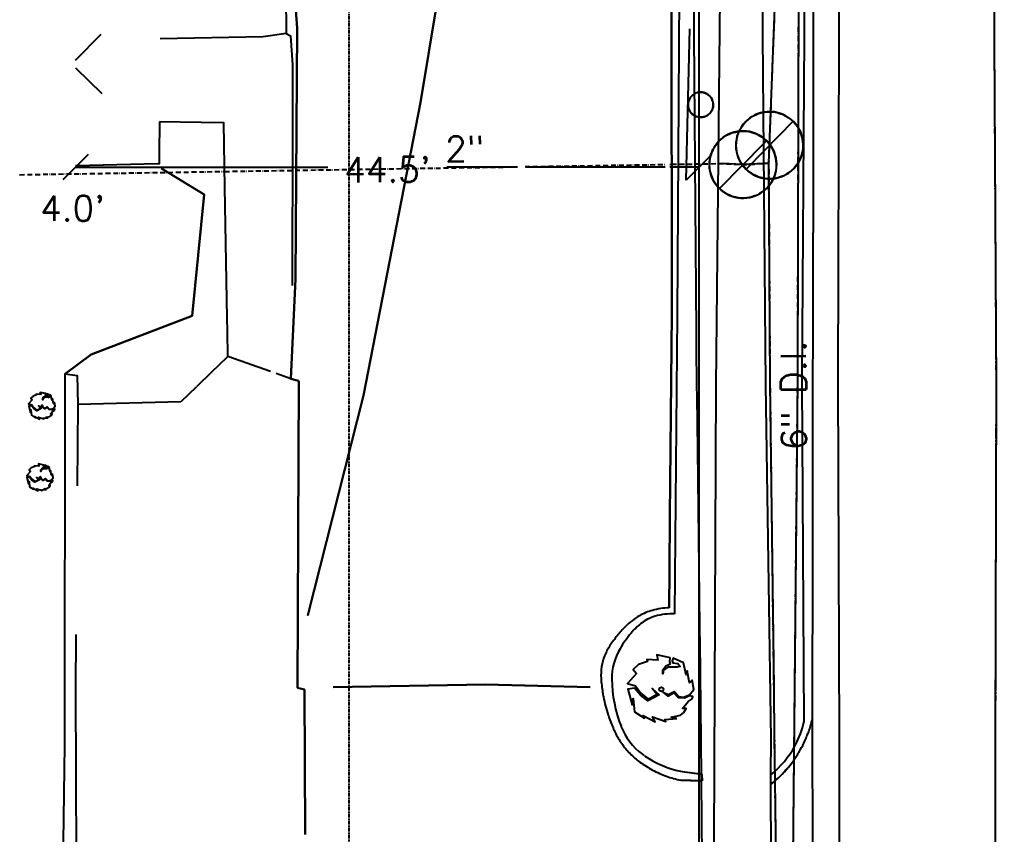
# Model space of a CAD drawing. Header units: inches. Extents: x -5728 to 15181, y 9834 to 15140.
# Drawn here: x 13283 to 14121, y 10636 to 11335 of the extents above; entities that cross this region are included whole.
import ezdxf

# ---------------------------------------------------------------- set-up
doc = ezdxf.new("R2010")
doc.units = ezdxf.units.IN
doc.header["$MEASUREMENT"] = 0
for name, pattern in [('IMPORT-CENTER2 _3_', [13.5, 9, -1.5, 1.5, -1.5]), ('IMPORT-EASEMENT', [6, 3, -0.6, 0.6, -0.6, 0.6, -0.6]), ('IMPORT-ELEC', [7.2, 4.2, -1.8, 0, -1.2]), ('IMPORT-WAM', [6.6, 4.2, -1.2, 0, -1.2])]:
    doc.linetypes.add(name, pattern=pattern)
for name, color, linetype, lineweight in [('1810 S Park Street_dwg', 147, 'Continuous', 9), ('G-ANNO-MASK', 147, 'Continuous', 9), ('V-ANNO-DIMS-TEXT0', 147, 'Continuous', 9), ('V-ESMT-SLOPING-E DOC 762236', 147, 'IMPORT-EASEMENT', 9), ('V-NODE-BLDG-E', 147, 'Continuous', 9), ('V-NODE-PLNT-BUSH-E', 147, 'Continuous', 9), ('V-NODE-SITE-SIGN-E', 147, 'Continuous', 9), ('V-NODE-WATR-WAV-E', 147, 'Continuous', 9), ('V-POWR-UNDR-E', 147, 'IMPORT-ELEC', 9), ('V-PROP-PRCL', 147, 'Continuous', 9), ('V-ROAD-ASPH-E', 147, 'Continuous', 9), ('V-ROAD-CONC-E', 147, 'Continuous', 9), ('V-ROAD-CURB-BACK-E', 147, 'Continuous', 9), ('V-ROAD-CURB-FLAG-E', 147, 'Continuous', 9), ('V-ROAD-CURB-FLOW-E', 147, 'Continuous', 9), ('V-SURV-FIGR-E', 147, 'Continuous', 9), ('V-SWLK-E', 147, 'Continuous', 9), ('V-TOPO-CNTR-E', 147, 'IMPORT-CENTER2 _3_', 9), ('V-TOPO-FALT-E', 147, 'Continuous', 9), ('V-WALL-RTWL-E', 147, 'Continuous', 9), ('V-WATR-MAIN-E', 147, 'IMPORT-WAM', 9)]:
    doc.layers.add(name, color=color, linetype=linetype, lineweight=lineweight)
doc.styles.add('Simplex', font='simplex_.ttf', dxfattribs={"height": 21.6})
doc.styles.add('Simplex_3', font='simplex_.ttf', dxfattribs={"height": 21.6})

# ---------------------------------------------------------------- blocks, each defined once
blk = doc.blocks.new('1810 S Park Street_dwg_VAI-TOPO-BUSH-V18-SITE PLAN')
at = {"layer": 'V-NODE-PLNT-BUSH-E', "color": 143, "lineweight": 25, "flags": 128}
for points in [[(1.62, 4.37), (1.52, 4.72), (1.56, 5.41), (-0.73, 5.92), (-0.56, 5.02), (-2.47, 5.15), (-2.33, 4.81), (-3.88, 4.3), (-4.8, 3.41), (-4.23, 2.77), (-5.79, 1.04), (-4.45, 0.61), (-3.52, -0.62), (-2.29, -1.64), (-0.77, -0.84), (-1.58, 0.14), (-0.38, -0.96), (-2.33, -1.94), (-3.59, -0.96), (-4.59, 0.23), (-5.76, 0.1), (-5.05, -2.61), (-4.84, -1.56), (-4.62, -3.8), (-2.93, -4.91), (-3.15, -4.44), (-1.12, -5.55), (-1.55, -4.69), (0.72, -5.5), (0.58, -5.16), (2.59, -5.03)], [(2.59, -5.03), (1.63, -4.78), (3.26, -4.48), (3.83, -4.01), (4.25, -3.33), (3.62, -3.33), (4.57, -2.11), (5.27, -1.69), (5.41, -1.26), (4.81, -1.18), (3.97, -1.56), (2.94, -1.47), (2.13, -0.62), (1.17, -1.18), (0.33, -0.5), (1.17, -0.88), (2.2, -0.37), (3.01, -1.26), (3.79, -1.35), (4.79, -1.01), (5.55, -0.07), (5.31, 1.5), (4.85, 1.08), (4.47, 3.11), (4.29, 2.47), (3.83, 4.51), (2.06, 5.32), (1.91, 4.85), (1.98, 4.51), (2.84, 4.38), (3.23, 3.87), (2.76, 3.75), (2.09, 3.79), (1.17, 3.79), (0.4, 3.28), (0.29, 2.68), (0.29, 3.32), (0.81, 4), (1.63, 4.34)]]:
    blk.add_lwpolyline(points, dxfattribs=at)
at = {"layer": 'V-NODE-PLNT-BUSH-E', "color": 143, "lineweight": 25}
blk.add_circle((0, 0), 0.36, dxfattribs=at)
blk = doc.blocks.new('1810 S Park Street_dwg__ArchTick-V24-SITE PLAN')
at = {"layer": 'V-ANNO-DIMS-TEXT0', "color": 143, "lineweight": 25}
blk.add_line((-0.64, -0.64), (6, 6), dxfattribs=at)
at = {"layer": 'V-ANNO-DIMS-TEXT0', "color": 153, "lineweight": 25}
blk.add_line((-6, -6), (-0.64, -0.64), dxfattribs=at)
blk = doc.blocks.new('1810 S Park Street_dwg__ArchTick-V25-SITE PLAN')
at = {"layer": 'V-ANNO-DIMS-TEXT0', "color": 153, "lineweight": 25}
blk.add_line((-1.88, -1.88), (6, 6), dxfattribs=at)
at = {"layer": 'V-ANNO-DIMS-TEXT0', "color": 143, "lineweight": 25}
blk.add_line((-6, -6), (-1.88, -1.88), dxfattribs=at)
blk = doc.blocks.new('1810 S Park Street_dwg-1419150-SITE PLAN')
at = {"layer": 'G-ANNO-MASK', "color": 153, "lineweight": 25}
for p, q in [((9821728.24, 5670368.57), (9821728.31, 5670367.88)), ((9821749.23, 5670287.6), (9821747.09, 5670288.12)), ((9821754.7, 5670287.34), (9821749.23, 5670287.6)), ((9821756.51, 5670287.6), (9821754.7, 5670287.34)), ((9821770.03, 5670292.64), (9821767.47, 5670291.16)), ((9821771.29, 5670293.73), (9821770.03, 5670292.64))]:
    blk.add_line(p, q, dxfattribs=at)
at = {"layer": 'G-ANNO-MASK', "color": 143, "lineweight": 25}
for p, q in [((9821793.15, 5670355.83), (9821793.55, 5670355.49)), ((9821771.29, 5670338.47), (9821771.99, 5670337.87))]:
    blk.add_line(p, q, dxfattribs=at)
at = {"layer": 'G-ANNO-MASK', "color": 143, "lineweight": 25, "flags": 128}
for points in [[(9821712.27, 5670358.26), (9821711.4, 5670358.86), (9821710.58, 5670359.43), (9821709.83, 5670360.19), (9821709.14, 5670360.89), (9821708.53, 5670361.8), (9821708, 5670362.6), (9821707.56, 5670363.64), (9821707.2, 5670364.49), (9821706.95, 5670365.69), (9821706.78, 5670366.5), (9821706.75, 5670368.55), (9821706.87, 5670369.23), (9821707.1, 5670370.58)], [(9821707.15, 5670370.7), (9821707.42, 5670371.4), (9821707.83, 5670372.49), (9821708.33, 5670373.29), (9821708.92, 5670374.24), (9821709.57, 5670374.95), (9821710.31, 5670375.75)], [(9821710.31, 5670375.75), (9821711.1, 5670376.34), (9821711.96, 5670376.97), (9821712.38, 5670377.17)], [(9821771.29, 5670360.78), (9821772.21, 5670361), (9821777.68, 5670361.26), (9821779.49, 5670361), (9821783.1, 5670360.48), (9821785.33, 5670359.71), (9821788.27, 5670358.69), (9821790.45, 5670357.44), (9821793.01, 5670355.96)], [(9821793.68, 5670355.38), (9821794.97, 5670354.26), (9821797.15, 5670352.37), (9821798.78, 5670350.3), (9821800.54, 5670348.07), (9821801.76, 5670345.69), (9821803.04, 5670343.2), (9821803.81, 5670340.61), (9821804.59, 5670337.95), (9821804.85, 5670335.23), (9821805.11, 5670332.5), (9821804.85, 5670329.76), (9821804.59, 5670327.05), (9821803.81, 5670324.38), (9821803.04, 5670321.79), (9821801.76, 5670319.3), (9821800.54, 5670316.93), (9821798.78, 5670314.69), (9821797.15, 5670312.62), (9821794.97, 5670310.73), (9821793.01, 5670309.04), (9821790.45, 5670307.55), (9821788.27, 5670306.3), (9821785.33, 5670305.28), (9821783.1, 5670304.51), (9821779.49, 5670303.99)], [(9821771.99, 5670337.87), (9821774.17, 5670335.98), (9821775.8, 5670333.91), (9821777.56, 5670331.67), (9821778.78, 5670329.3), (9821780.06, 5670326.81), (9821780.83, 5670324.22), (9821781.61, 5670321.55), (9821781.87, 5670318.84), (9821782.13, 5670316.1), (9821781.87, 5670313.37), (9821781.61, 5670310.65), (9821780.83, 5670307.99), (9821780.06, 5670305.4), (9821778.78, 5670302.91), (9821777.56, 5670300.53), (9821775.8, 5670298.3), (9821774.17, 5670296.23), (9821771.99, 5670294.34), (9821771.29, 5670293.73)], [(9821779.49, 5670303.99), (9821777.68, 5670303.73), (9821772.21, 5670303.99), (9821771.29, 5670304.21)]]:
    blk.add_lwpolyline(points, dxfattribs=at)
at = {"layer": 'G-ANNO-MASK', "color": 153, "lineweight": 25, "flags": 128}
for points in [[(9821712.38, 5670377.17), (9821712.86, 5670377.4), (9821713.81, 5670377.85), (9821714.79, 5670378.11), (9821715.8, 5670378.37), (9821716.82, 5670378.43), (9821717.85, 5670378.5), (9821718.87, 5670378.37), (9821719.89, 5670378.24)], [(9821719.89, 5670378.24), (9821720.88, 5670377.92), (9821721.84, 5670377.6), (9821722.76, 5670377.09), (9821723.63, 5670376.61), (9821724.45, 5670375.92), (9821725.21, 5670375.29)], [(9821725.23, 5670375.25), (9821725.89, 5670374.45), (9821726.5, 5670373.69), (9821727.03, 5670372.71), (9821727.47, 5670371.89), (9821727.82, 5670370.77), (9821728.08, 5670369.92), (9821728.24, 5670368.57)], [(9821727.2, 5670363.03), (9821726.7, 5670362.02), (9821726.12, 5670361.26), (9821725.45, 5670360.38), (9821724.72, 5670359.73), (9821723.92, 5670359.01), (9821723.07, 5670358.5), (9821722.16, 5670357.96), (9821721.22, 5670357.61), (9821720.23, 5670357.25), (9821719.23, 5670357.09), (9821718.21, 5670356.93), (9821717.18, 5670356.96), (9821716.16, 5670356.99), (9821715.14, 5670357.22), (9821714.15, 5670357.44), (9821713.19, 5670357.86), (9821712.38, 5670358.21)], [(9821728.31, 5670367.88), (9821728.15, 5670365.84), (9821727.93, 5670365.04), (9821727.61, 5670363.86), (9821727.2, 5670363.03)], [(9821771.29, 5670304.21), (9821770.07, 5670304.51), (9821766.89, 5670305.28), (9821764.66, 5670306.3), (9821761.91, 5670307.55), (9821759.83, 5670309.04), (9821757.45, 5670310.73), (9821755.64, 5670312.62), (9821753.67, 5670314.69), (9821752.23, 5670316.93), (9821750.71, 5670319.3), (9821749.71, 5670321.79), (9821748.67, 5670324.38), (9821748.16, 5670327.05), (9821747.64, 5670329.76), (9821747.64, 5670332.5), (9821747.64, 5670335.23), (9821748.16, 5670337.95), (9821748.67, 5670340.61), (9821749.71, 5670343.2), (9821750.71, 5670345.69), (9821752.23, 5670348.07), (9821753.67, 5670350.3), (9821755.64, 5670352.37), (9821757.45, 5670354.26), (9821759.83, 5670355.96), (9821761.91, 5670357.44), (9821764.66, 5670358.69), (9821766.89, 5670359.71), (9821770.07, 5670360.48), (9821771.29, 5670360.78)], [(9821725.18, 5670321.55), (9821725.69, 5670324.22), (9821726.73, 5670326.81), (9821727.73, 5670329.3), (9821729.25, 5670331.67), (9821730.69, 5670333.91), (9821732.66, 5670335.98), (9821734.47, 5670337.87), (9821736.85, 5670339.56), (9821738.93, 5670341.05), (9821741.68, 5670342.3), (9821743.91, 5670343.32), (9821747.09, 5670344.09), (9821749.23, 5670344.61), (9821754.7, 5670344.87), (9821756.51, 5670344.61), (9821760.12, 5670344.09), (9821762.35, 5670343.32), (9821765.29, 5670342.3), (9821767.47, 5670341.05), (9821770.03, 5670339.56), (9821771.29, 5670338.47)], [(9821725.18, 5670310.65), (9821724.66, 5670313.37), (9821724.66, 5670316.1), (9821724.66, 5670318.84), (9821725.18, 5670321.55)], [(9821729.25, 5670300.53), (9821727.73, 5670302.91), (9821726.73, 5670305.4), (9821725.69, 5670307.99), (9821725.18, 5670310.65)], [(9821741.68, 5670289.91), (9821738.93, 5670291.16), (9821736.85, 5670292.64), (9821734.47, 5670294.34), (9821732.66, 5670296.23), (9821730.69, 5670298.3), (9821729.25, 5670300.53)], [(9821747.09, 5670288.12), (9821743.91, 5670288.89), (9821741.68, 5670289.91)], [(9821767.47, 5670291.16), (9821765.29, 5670289.91), (9821762.35, 5670288.89), (9821760.12, 5670288.12), (9821756.51, 5670287.6)]]:
    blk.add_lwpolyline(points, dxfattribs=at)
at = {"layer": 'V-ANNO-DIMS-TEXT0', "color": 143, "lineweight": 25}
for p, q in [((9821181.34, 5670318.63), (9821309.09, 5670317.57)), ((9821712.38, 5670314.22), (9821692.3, 5670314.38))]:
    blk.add_line(p, q, dxfattribs=at)
at = {"layer": 'V-ANNO-DIMS-TEXT0', "color": 153, "lineweight": 25}
for p, q in [((9821309.09, 5670317.57), (9821325.75, 5670317.43)), ((9821325.87, 5670317.43), (9821397.55, 5670316.83)), ((9821560.23, 5670315.48), (9821499.57, 5670315.99)), ((9821686.57, 5670314.43), (9821567.19, 5670315.42)), ((9821692.3, 5670314.38), (9821690.57, 5670314.4)), ((9821715.79, 5670314.19), (9821712.38, 5670314.22))]:
    blk.add_line(p, q, dxfattribs=at)
at = {"layer": 'V-ESMT-SLOPING-E DOC 762236', "color": 153, "lineweight": 25}
blk.add_line((9821410.97, 5669735.72), (9821417.5, 5670521.46), dxfattribs=at)
at = {"layer": 'V-NODE-BLDG-E', "color": 153, "lineweight": 25}
for p, q in [((9821182.1, 5670410.3), (9821204.26, 5670432.46)), ((9821182.05, 5670403.76), (9821204.26, 5670381.55))]:
    blk.add_line(p, q, dxfattribs=at)
at = {"layer": 'V-NODE-PLNT-BUSH-E', "color": 143, "lineweight": 25, "flags": 128}
for points in [[(9821156.19, 5670103.91), (9821154.27, 5670104.42), (9821157.53, 5670105.01), (9821158.67, 5670105.95), (9821159.52, 5670107.31), (9821158.24, 5670107.31), (9821160.16, 5670109.75), (9821161.55, 5670110.6), (9821161.84, 5670111.45), (9821160.63, 5670111.62), (9821158.95, 5670110.86), (9821156.9, 5670111.03), (9821155.27, 5670112.73), (9821153.35, 5670111.62), (9821151.67, 5670112.99), (9821153.35, 5670112.22), (9821155.41, 5670113.24), (9821157.04, 5670111.45), (9821158.6, 5670111.28), (9821160.58, 5670111.96), (9821162.12, 5670113.84), (9821161.62, 5670116.99), (9821160.7, 5670116.13), (9821159.95, 5670120.19), (9821159.59, 5670118.91), (9821158.67, 5670123), (9821155.12, 5670124.62), (9821154.84, 5670123.68), (9821154.98, 5670123), (9821156.68, 5670122.74), (9821157.46, 5670121.72), (9821156.54, 5670121.47), (9821155.19, 5670121.55), (9821153.35, 5670121.55), (9821151.81, 5670120.53), (9821151.6, 5670119.34), (9821151.6, 5670120.62), (9821152.64, 5670121.98), (9821154.27, 5670122.66), (9821154.06, 5670123.43), (9821154.13, 5670124.79), (9821149.54, 5670125.81), (9821149.9, 5670124.02), (9821146.07, 5670124.28), (9821146.35, 5670123.6), (9821143.26, 5670122.57), (9821141.41, 5670120.79), (9821142.55, 5670119.51), (9821139.43, 5670116.05), (9821142.12, 5670115.2), (9821143.97, 5670112.73), (9821146.42, 5670110.69), (9821149.47, 5670112.3), (9821147.84, 5670114.26), (9821150.25, 5670112.05), (9821146.35, 5670110.09), (9821143.82, 5670112.05), (9821141.84, 5670114.43), (9821139.5, 5670114.18), (9821140.92, 5670108.76), (9821141.34, 5670110.86), (9821141.77, 5670106.38), (9821145.15, 5670104.16), (9821144.72, 5670105.1), (9821148.76, 5670102.89), (9821147.91, 5670104.59), (9821152.45, 5670102.97), (9821152.17, 5670103.65)], [(9821151.73, 5670113.98), (9821151.72, 5670114.11), (9821151.68, 5670114.24), (9821151.62, 5670114.36), (9821151.53, 5670114.47), (9821151.43, 5670114.56), (9821151.31, 5670114.63), (9821151.18, 5670114.68), (9821151.05, 5670114.69), (9821150.91, 5670114.69), (9821150.78, 5670114.66), (9821150.65, 5670114.6), (9821150.54, 5670114.52), (9821150.45, 5670114.42), (9821150.37, 5670114.31), (9821150.32, 5670114.18), (9821150.3, 5670114.04), (9821150.3, 5670113.91), (9821150.32, 5670113.77), (9821150.37, 5670113.65), (9821150.45, 5670113.53), (9821150.54, 5670113.43), (9821150.65, 5670113.35), (9821150.78, 5670113.3), (9821150.91, 5670113.26), (9821151.05, 5670113.26), (9821151.18, 5670113.28), (9821151.31, 5670113.32), (9821151.43, 5670113.39), (9821151.53, 5670113.48), (9821151.62, 5670113.59), (9821151.68, 5670113.71), (9821151.72, 5670113.84)], [(9821154.1, 5670042.59), (9821152.18, 5670043.1), (9821155.45, 5670043.69), (9821156.58, 5670044.63), (9821157.43, 5670045.99), (9821156.16, 5670045.99), (9821158.07, 5670048.43), (9821159.47, 5670049.28), (9821159.75, 5670050.13), (9821158.54, 5670050.3), (9821156.87, 5670049.54), (9821154.81, 5670049.71), (9821153.18, 5670051.41), (9821151.26, 5670050.3), (9821149.58, 5670051.67), (9821151.26, 5670050.9), (9821153.32, 5670051.92), (9821154.95, 5670050.13), (9821156.51, 5670049.96), (9821158.5, 5670050.64), (9821160.03, 5670052.52), (9821159.54, 5670055.67), (9821158.61, 5670054.81), (9821157.86, 5670058.87), (9821157.5, 5670057.59), (9821156.58, 5670061.68), (9821153.04, 5670063.3), (9821152.75, 5670062.36), (9821152.89, 5670061.68), (9821154.6, 5670061.42), (9821155.38, 5670060.4), (9821154.45, 5670060.15), (9821153.11, 5670060.23), (9821151.26, 5670060.23), (9821149.73, 5670059.21), (9821149.51, 5670058.02), (9821149.51, 5670059.3), (9821150.55, 5670060.66), (9821152.18, 5670061.34), (9821151.97, 5670062.11), (9821152.04, 5670063.47), (9821147.46, 5670064.49), (9821147.81, 5670062.7), (9821143.98, 5670062.96), (9821144.26, 5670062.28), (9821141.17, 5670061.25), (9821139.32, 5670059.47), (9821140.46, 5670058.19), (9821137.34, 5670054.73), (9821140.03, 5670053.88), (9821141.88, 5670051.41), (9821144.34, 5670049.37), (9821147.39, 5670050.98), (9821145.75, 5670052.94), (9821148.17, 5670050.73), (9821144.26, 5670048.77), (9821141.74, 5670050.73), (9821139.75, 5670053.11), (9821137.41, 5670052.86), (9821138.83, 5670047.44), (9821139.25, 5670049.54), (9821139.68, 5670045.06), (9821143.06, 5670042.84), (9821142.63, 5670043.78), (9821146.68, 5670041.57), (9821145.82, 5670043.27), (9821150.36, 5670041.65), (9821150.08, 5670042.33)], [(9821149.64, 5670052.66), (9821149.63, 5670052.79), (9821149.59, 5670052.92), (9821149.53, 5670053.04), (9821149.44, 5670053.15), (9821149.34, 5670053.24), (9821149.22, 5670053.31), (9821149.09, 5670053.36), (9821148.96, 5670053.37), (9821148.82, 5670053.37), (9821148.69, 5670053.34), (9821148.56, 5670053.28), (9821148.45, 5670053.2), (9821148.36, 5670053.1), (9821148.28, 5670052.99), (9821148.23, 5670052.86), (9821148.21, 5670052.72), (9821148.21, 5670052.59), (9821148.23, 5670052.45), (9821148.28, 5670052.33), (9821148.36, 5670052.21), (9821148.45, 5670052.11), (9821148.56, 5670052.03), (9821148.69, 5670051.98), (9821148.82, 5670051.94), (9821148.96, 5670051.94), (9821149.09, 5670051.96), (9821149.22, 5670052), (9821149.34, 5670052.07), (9821149.44, 5670052.16), (9821149.53, 5670052.27), (9821149.59, 5670052.39), (9821149.63, 5670052.52)]]:
    blk.add_lwpolyline(points, close=True, dxfattribs=at)
at = {"layer": 'V-NODE-SITE-SIGN-E', "color": 143, "lineweight": 25}
blk.add_line((9821704.71, 5670303.27), (9821708.73, 5670432.81), dxfattribs=at)
blk.add_arc((9821717.51, 5670367.71), 10.8, 119.05353, 240.94647, dxfattribs=at)
at = {"layer": 'V-NODE-SITE-SIGN-E', "color": 153, "lineweight": 25}
for start, end in [(0, 119.05353), (240.94647, 0)]:
    blk.add_arc((9821717.51, 5670367.71), 10.8, start, end, dxfattribs=at)
at = {"layer": 'V-NODE-WATR-WAV-E', "color": 143, "lineweight": 25}
for p, q in [((9821796.67, 5670352.86), (9821771.29, 5670327.48)), ((9821773.69, 5670336.47), (9821771.29, 5670334.07))]:
    blk.add_line(p, q, dxfattribs=at)
at = {"layer": 'V-NODE-WATR-WAV-E', "color": 153, "lineweight": 25}
for p, q in [((9821771.29, 5670334.07), (9821732.96, 5670295.74)), ((9821771.29, 5670327.48), (9821755.94, 5670312.13))]:
    blk.add_line(p, q, dxfattribs=at)
for centre, start, end in [((9821776.31, 5670332.5), 100.0903, 259.90971), ((9821753.33, 5670316.1), 51.21697, 308.78303)]:
    blk.add_arc(centre, 28.8, start, end, dxfattribs=at)
at = {"layer": 'V-NODE-WATR-WAV-E', "color": 143, "lineweight": 25}
for centre, start, end in [((9821776.31, 5670332.5), 0, 100.0903), ((9821753.33, 5670316.1), 0, 51.21697), ((9821776.31, 5670332.5), 259.90971, 0), ((9821753.33, 5670316.1), 308.78303, 0)]:
    blk.add_arc(centre, 28.8, start, end, dxfattribs=at)
at = {"layer": 'V-POWR-UNDR-E', "color": 143, "lineweight": 25}
blk.add_line((9821801.22, 5670356.17), (9821803.84, 5670597.2), dxfattribs=at)
at = {"layer": 'V-POWR-UNDR-E', "color": 153, "lineweight": 25}
blk.add_line((9821789.13, 5669585.94), (9821793.04, 5669806.6), dxfattribs=at)
at = {"layer": 'V-POWR-UNDR-E', "color": 143, "lineweight": 25, "flags": 128}
blk.add_lwpolyline([(9821793.04, 5669806.6), (9821798.77, 5670129.96), (9821801.22, 5670356.02)], dxfattribs=at)
at = {"layer": 'V-PROP-PRCL', "color": 153, "lineweight": 25}
for p, q in [((9821716.73, 5670427.43), (9821724.89, 5671409.24)), ((9821713.1, 5669991.31), (9821716.73, 5670427.28)), ((9821712.96, 5669974.42), (9821713.1, 5669991.19)), ((9821710.96, 5669733.49), (9821711.42, 5669788.4))]:
    blk.add_line(p, q, dxfattribs=at)
at = {"layer": 'V-PROP-PRCL', "color": 143, "lineweight": 25}
for p, q in [((9821712.52, 5669921.35), (9821712.95, 5669972.66)), ((9821712.95, 5669972.68), (9821712.96, 5669974.42)), ((9821711.42, 5669788.4), (9821712.52, 5669921.21))]:
    blk.add_line(p, q, dxfattribs=at)
at = {"layer": 'V-ROAD-ASPH-E', "color": 253, "lineweight": 25}
for p, q in [((9821309.65, 5670154.44), (9821296.44, 5670141.84)), ((9821310.46, 5670155.21), (9821309.65, 5670154.44)), ((9821346.9, 5670142.06), (9821310.46, 5670155.21)), ((9821296.44, 5670141.84), (9821283.63, 5670129.63)), ((9821364.48, 5670135.72), (9821351.82, 5670140.29)), ((9821283.59, 5670129.59), (9821270.05, 5670116.68)), ((9821368, 5669870.82), (9821371.08, 5670133.34)), ((9821181.48, 5670115.21), (9821180.38, 5670045.47)), ((9821270.05, 5670116.68), (9821181.48, 5670115.21)), ((9821178.38, 5669918.12), (9821177.63, 5669870.28)), ((9821177.63, 5669870.28), (9821176.85, 5669680.94)), ((9821373.98, 5669869.22), (9821368, 5669870.82)), ((9821373.49, 5669745.6), (9821373.98, 5669869.22))]:
    blk.add_line(p, q, dxfattribs=at)
at = {"layer": 'V-ROAD-ASPH-E', "color": 153, "lineweight": 25}
for p, q in [((9821370.96, 5670133.98), (9821364.48, 5670135.72)), ((9821371.08, 5670133.34), (9821371.09, 5670133.94)), ((9821373.49, 5669745.08), (9821373.49, 5669745.5))]:
    blk.add_line(p, q, dxfattribs=at)
at = {"layer": 'V-ROAD-CONC-E', "color": 153, "lineweight": 25}
for p, q in [((9821370.96, 5670133.98), (9821364.48, 5670135.72)), ((9821371.08, 5670133.34), (9821371.09, 5670133.94)), ((9821373.49, 5669745.08), (9821373.49, 5669745.5))]:
    blk.add_line(p, q, dxfattribs=at)
at = {"layer": 'V-ROAD-CONC-E', "color": 253, "lineweight": 25}
for p, q in [((9821368, 5669870.82), (9821371.08, 5670133.34)), ((9821373.98, 5669869.22), (9821368, 5669870.82)), ((9821373.49, 5669745.6), (9821373.98, 5669869.22))]:
    blk.add_line(p, q, dxfattribs=at)
at = {"layer": 'V-ROAD-CONC-E', "color": 153, "lineweight": 25, "flags": 128}
blk.add_lwpolyline([(9821364.48, 5670135.72), (9821368.93, 5670220.92), (9821372.29, 5670436.1), (9821370.16, 5670467.23)], dxfattribs=at)
at = {"layer": 'V-ROAD-CURB-BACK-E', "color": 143, "lineweight": 25, "flags": 128}
blk.add_lwpolyline([(9821801.83, 5669838.35), (9821802.65, 5670129.2), (9821806.98, 5670425.77), (9821808.91, 5670599.84)], dxfattribs=at)
at = {"layer": 'V-ROAD-CURB-BACK-E', "color": 143, "lineweight": 25}
for start, end in [(331.24923, 346.67125), (308.28055, 331.24923)]:
    blk.add_arc((9821722.2, 5669857.21), 81.83, start, end, dxfattribs=at)
at = {"layer": 'V-ROAD-CURB-FLAG-E', "color": 153, "lineweight": 25}
for p, q in [((9821836.6, 5670424.25), (9821838.77, 5670717.4)), ((9821833.5, 5670129.17), (9821836.6, 5670424.25)), ((9821832.13, 5669823.22), (9821833.5, 5670129.17)), ((9821829.71, 5669526.13), (9821832.13, 5669823.22))]:
    blk.add_line(p, q, dxfattribs=at)
at = {"layer": 'V-ROAD-CURB-FLOW-E', "color": 253, "lineweight": 25}
for p, q in [((9821814.84, 5670425.99), (9821815.08, 5670453.96)), ((9821814.29, 5670372.01), (9821814.84, 5670425.99)), ((9821814, 5670344.34), (9821814.29, 5670372.01)), ((9821812.22, 5670170.21), (9821814, 5670344.34)), ((9821811.78, 5670127.52), (9821812.22, 5670170.21)), ((9821810.26, 5669962.8), (9821811.78, 5670127.52)), ((9821809.35, 5669863.1), (9821810.26, 5669962.8)), ((9821809.14, 5669840.7), (9821809.35, 5669863.1))]:
    blk.add_line(p, q, dxfattribs=at)
at = {"layer": 'V-ROAD-CURB-FLOW-E', "color": 153, "lineweight": 25}
blk.add_line((9821807.04, 5669552.81), (9821809.14, 5669840.7), dxfattribs=at)
at = {"layer": 'V-ROAD-CURB-FLOW-E', "color": 143, "lineweight": 25}
for start, end in [(339.61336, 342.51083), (342.51083, 346.04899), (337.56351, 339.61336), (329.98179, 334.76465), (329.23926, 329.96118), (317.89069, 319.86173)]:
    blk.add_arc((9821709.66, 5669865.41), 102.51, start, end, dxfattribs=at)
at = {"layer": 'V-ROAD-CURB-FLOW-E', "color": 153, "lineweight": 25}
for start, end in [(334.76465, 337.56351), (319.86173, 328.25425), (328.25425, 329.23926), (308.07009, 317.89069)]:
    blk.add_arc((9821709.66, 5669865.41), 102.51, start, end, dxfattribs=at)
at = {"layer": 'V-SURV-FIGR-E', "color": 143, "lineweight": 25}
for p, q in [((9821801.22, 5670356.17), (9821803.84, 5670597.2)), ((9821777.31, 5670354.14), (9821780.75, 5670428.21)), ((9821775.66, 5670317.04), (9821771.29, 5670316.86)), ((9821776.31, 5669867.5), (9821775.34, 5670106.73)), ((9821776.48, 5669823.86), (9821776.31, 5669867.38)), ((9821776.63, 5669788.29), (9821776.49, 5669823.71)), ((9821696.93, 5669796.42), (9821712.56, 5669794.14))]:
    blk.add_line(p, q, dxfattribs=at)
at = {"layer": 'V-SURV-FIGR-E', "color": 253, "lineweight": 25}
for p, q in [((9821771.29, 5670426.79), (9821771.81, 5670495.17)), ((9821693.44, 5670464.39), (9821691.35, 5670189.02)), ((9821712.38, 5670427.32), (9821712.72, 5670458.62)), ((9821814.84, 5670425.99), (9821815.08, 5670453.96)), ((9821712.38, 5670173.35), (9821712.38, 5670427.32)), ((9821814.29, 5670372.01), (9821814.84, 5670425.99)), ((9821814, 5670344.34), (9821814.29, 5670372.01)), ((9821253.65, 5670356.84), (9821253.15, 5670329.29)), ((9821289.28, 5670356.03), (9821253.65, 5670356.84)), ((9821812.22, 5670170.21), (9821814, 5670344.34)), ((9821251.99, 5670320.85), (9821181.83, 5670319.76)), ((9821310.18, 5670188.4), (9821309.24, 5670300.07)), ((9821310.27, 5670176.85), (9821310.18, 5670188.4)), ((9821691.35, 5670189.02), (9821688.33, 5670015.63)), ((9821310.46, 5670155.21), (9821310.27, 5670176.85)), ((9821712.38, 5670159.81), (9821712.38, 5670173.35)), ((9821811.78, 5670127.52), (9821812.22, 5670170.21)), ((9821309.65, 5670154.44), (9821296.44, 5670141.84)), ((9821310.46, 5670155.21), (9821309.65, 5670154.44)), ((9821346.9, 5670142.06), (9821310.46, 5670155.21)), ((9821346.9, 5670142.06), (9821310.46, 5670155.21)), ((9821712.38, 5670127.06), (9821712.38, 5670159.81)), ((9821296.44, 5670141.84), (9821283.63, 5670129.63)), ((9821364.48, 5670135.72), (9821351.82, 5670140.29)), ((9821364.48, 5670135.72), (9821351.82, 5670140.29)), ((9821283.59, 5670129.59), (9821270.05, 5670116.68)), ((9821371.08, 5670133.34), (9821368, 5669870.82)), ((9821368, 5669870.82), (9821371.08, 5670133.34)), ((9821810.26, 5669962.8), (9821811.78, 5670127.52)), ((9821712.42, 5670117.32), (9821712.38, 5670127.06)), ((9821181.48, 5670115.21), (9821180.38, 5670045.47)), ((9821270.05, 5670116.68), (9821181.48, 5670115.21)), ((9821712.59, 5670071.81), (9821712.42, 5670117.32)), ((9821713.17, 5669920.91), (9821712.59, 5670071.81)), ((9821688.33, 5670015.63), (9821687.52, 5669968.94)), ((9821687.52, 5669968.94), (9821686.96, 5669936.8)), ((9821809.35, 5669863.1), (9821810.26, 5669962.8)), ((9821773.55, 5669823.36), (9821772.56, 5669956.54)), ((9821178.38, 5669918.12), (9821177.63, 5669870.28)), ((9821713.3, 5669884.78), (9821713.17, 5669920.91)), ((9821713.44, 5669847.56), (9821713.3, 5669884.78)), ((9821177.63, 5669870.28), (9821176.85, 5669680.94)), ((9821368, 5669870.82), (9821373.98, 5669869.22)), ((9821373.98, 5669869.22), (9821368, 5669870.82)), ((9821373.98, 5669869.22), (9821373.49, 5669745.6)), ((9821373.49, 5669745.6), (9821373.98, 5669869.22)), ((9821809.14, 5669840.7), (9821809.35, 5669863.1)), ((9821713.52, 5669826.72), (9821713.44, 5669847.56)), ((9821713.52, 5669788.33), (9821713.52, 5669826.72)), ((9821772.9, 5669792.98), (9821773.55, 5669823.36)), ((9821772.87, 5669784.72), (9821772.9, 5669792.98)), ((9821695.79, 5669788.91), (9821712.38, 5669788.37))]:
    blk.add_line(p, q, dxfattribs=at)
at = {"layer": 'V-SURV-FIGR-E', "color": 153, "lineweight": 25}
for p, q in [((9821364.48, 5670135.72), (9821370.96, 5670133.98)), ((9821370.96, 5670133.98), (9821364.48, 5670135.72)), ((9821371.09, 5670133.94), (9821371.08, 5670133.34)), ((9821371.08, 5670133.34), (9821371.09, 5670133.94)), ((9821807.04, 5669552.81), (9821809.14, 5669840.7)), ((9821789.13, 5669585.94), (9821793.04, 5669806.6)), ((9821713.52, 5669607.5), (9821713.52, 5669788.33)), ((9821772.1, 5669600.75), (9821772.87, 5669784.72)), ((9821777.4, 5669596.64), (9821776.63, 5669788.29)), ((9821373.49, 5669745.5), (9821373.49, 5669745.08)), ((9821373.49, 5669745.08), (9821373.49, 5669745.5))]:
    blk.add_line(p, q, dxfattribs=at)
at = {"layer": 'V-SURV-FIGR-E', "color": 153, "lineweight": 25, "flags": 128}
for points in [[(9821962.72, 5669242.73), (9821963.7, 5669528.7), (9821965.84, 5669822.53), (9821969.04, 5670124.51), (9821969.82, 5670420.86), (9821973.2, 5670728.46), (9821974.07, 5671028.92), (9821978.09, 5671319.84), (9821979.44, 5671628.52), (9821980, 5671922.62), (9821982.47, 5672228.86), (9821987.52, 5672527.73), (9821987.52, 5672834.99), (9821991.25, 5673130.79), (9821992.68, 5673728.41), (9821990.94, 5674027.7), (9821988.05, 5674218.38)], [(9821722.37, 5669606.48), (9821728.76, 5670126.95), (9821743.73, 5670931.49), (9821746.81, 5671515.78), (9821746.23, 5671782.83)], [(9821826.05, 5668985.6), (9821827.79, 5669223.41), (9821829.71, 5669526.13), (9821832.13, 5669823.22), (9821833.5, 5670129.17), (9821836.6, 5670424.25), (9821838.77, 5670717.4), (9821841.34, 5671025.39), (9821845.42, 5671628.51), (9821845.69, 5671657.83)], [(9821362.75, 5670465.43), (9821362.82, 5670431.72), (9821366.4, 5670429.62), (9821368.06, 5670404.86), (9821367.59, 5670350.41), (9821366.24, 5670215.74)], [(9821370.16, 5670467.23), (9821372.29, 5670436.1), (9821368.93, 5670220.92), (9821364.48, 5670135.72)], [(9821362.82, 5670431.72), (9821342.92, 5670428.92), (9821254.86, 5670427.82)], [(9821771.29, 5670316.86), (9821753.33, 5670316.1), (9821735.62, 5670317.16)]]:
    blk.add_lwpolyline(points, dxfattribs=at)
at = {"layer": 'V-SURV-FIGR-E', "color": 143, "lineweight": 25, "flags": 128}
for points in [[(9821704.45, 5670986.99), (9821703.89, 5670854.16), (9821699.88, 5670463.88), (9821696.03, 5670187.64), (9821691.64, 5669931.61)], [(9821801.83, 5669838.35), (9821802.65, 5670129.2), (9821806.98, 5670425.77), (9821808.91, 5670599.84)], [(9821780.75, 5670428.25), (9821784.14, 5670501.44), (9821813.06, 5670530.38)], [(9821775.34, 5670106.83), (9821775.25, 5670128.33), (9821775.66, 5670317.04), (9821776.31, 5670332.5), (9821777.31, 5670354.01)], [(9821793.04, 5669806.6), (9821798.77, 5670129.96), (9821801.22, 5670356.02)], [(9821163.68, 5669616.19), (9821168, 5669823.25), (9821170.92, 5670141.42)]]:
    blk.add_lwpolyline(points, dxfattribs=at)
at = {"layer": 'V-SURV-FIGR-E', "color": 253, "lineweight": 25, "flags": 128}
for points in [[(9821772.56, 5669956.54), (9821771.29, 5670127.55), (9821771.29, 5670426.79)], [(9821309.24, 5670300.07), (9821308.78, 5670355.58), (9821289.28, 5670356.03)], [(9821253.15, 5670329.29), (9821253, 5670320.87), (9821251.99, 5670320.85)]]:
    blk.add_lwpolyline(points, dxfattribs=at)
at = {"layer": 'V-SURV-FIGR-E', "color": 253, "lineweight": 25}
for centre, radius, start, end in [((9821684.61, 5669889.36), 46.88, 104.66799, 112.15576), ((9821689.16, 5669871.99), 64.84, 98.30593, 104.66798), ((9821689.16, 5669871.99), 64.84, 91.94384, 98.30592), ((9821689.76, 5669880.31), 57.31, 119.64357, 127.23376), ((9821684.61, 5669889.36), 46.88, 112.15578, 119.64354), ((9821727.03, 5669842.81), 110.18, 134.82396, 140.29025), ((9821689.76, 5669880.31), 57.31, 127.23378, 134.82393), ((9821727.03, 5669842.81), 110.18, 140.29037, 145.75655), ((9821673.48, 5669879.26), 45.39, 145.75687, 158.16715), ((9821673.48, 5669879.26), 45.39, 158.16722, 170.57789), ((9821673.48, 5669879.26), 45.39, 170.57833, 182.98856), ((9821752.58, 5669883.39), 124.6, 182.98864, 188.6101), ((9821752.58, 5669883.39), 124.6, 188.6101, 190.39413), ((9821752.58, 5669883.39), 124.6, 190.39422, 197.79988), ((9821752.58, 5669883.39), 124.6, 197.79989, 203.20956), ((9821752.58, 5669883.39), 124.6, 203.20956, 205.20552), ((9821701.14, 5669859.18), 67.74, 205.20554, 214.63094), ((9821701.14, 5669859.18), 67.74, 214.63133, 224.0563), ((9821701.14, 5669859.18), 67.74, 224.05633, 233.48173), ((9821715.05, 5669877.97), 91.12, 233.48174, 241.58731), ((9821715.05, 5669877.97), 91.12, 241.58732, 249.69288), ((9821715.05, 5669877.97), 91.12, 249.6929, 257.79848)]:
    blk.add_arc(centre, radius, start, end, dxfattribs=at)
at = {"layer": 'V-SURV-FIGR-E', "color": 143, "lineweight": 25}
for centre, radius, start, end in [((9821685.13, 5669893.78), 37.22, 105.79838, 127.285), ((9821689.78, 5669877.36), 54.28, 88.03854, 105.79838), ((9821694.41, 5669881.6), 52.53, 127.285, 139.93579), ((9821735.45, 5669847.08), 106.16, 139.93579, 148.82544), ((9821687.32, 5669876.2), 49.91, 148.82544, 180.23826), ((9821752.41, 5669876.47), 114.99, 180.23826, 200.78499), ((9821695.85, 5669855), 54.5, 200.78499, 232.97818), ((9821722.2, 5669857.21), 81.83, 331.24923, 346.67125), ((9821709.66, 5669865.41), 102.51, 339.61336, 342.51083), ((9821709.66, 5669865.41), 102.51, 342.51083, 346.04899), ((9821709.66, 5669865.41), 102.51, 337.56351, 339.61336), ((9821722.2, 5669857.21), 81.83, 308.28055, 331.24923), ((9821709.66, 5669865.41), 102.51, 329.98179, 334.76465), ((9821712.47, 5669877.04), 82.1, 232.97818, 234.3678), ((9821712.47, 5669877.04), 82.1, 234.46968, 259.08843), ((9821709.66, 5669865.41), 102.51, 329.23926, 329.96118), ((9821709.66, 5669865.41), 102.51, 318.07073, 319.8941)]:
    blk.add_arc(centre, radius, start, end, dxfattribs=at)
at = {"layer": 'V-SURV-FIGR-E', "color": 153, "lineweight": 25}
for start, end in [(334.76465, 337.56351), (319.8941, 328.25425), (328.25425, 329.23926), (309.20233, 318.07073)]:
    blk.add_arc((9821709.66, 5669865.41), 102.51, start, end, dxfattribs=at)
at = {"layer": 'V-SWLK-E', "color": 253, "lineweight": 25}
for p, q in [((9821771.29, 5670426.79), (9821771.81, 5670495.17)), ((9821712.38, 5670427.32), (9821712.72, 5670458.62)), ((9821712.38, 5670173.35), (9821712.38, 5670427.32)), ((9821253.65, 5670356.84), (9821253.15, 5670329.29)), ((9821289.28, 5670356.03), (9821253.65, 5670356.84)), ((9821251.99, 5670320.85), (9821181.6, 5670319.76)), ((9821310.18, 5670188.4), (9821309.24, 5670300.07)), ((9821310.27, 5670176.85), (9821310.18, 5670188.4)), ((9821310.46, 5670155.21), (9821310.27, 5670176.85)), ((9821712.38, 5670159.81), (9821712.38, 5670173.35)), ((9821346.9, 5670142.06), (9821310.46, 5670155.21)), ((9821712.38, 5670127.06), (9821712.38, 5670159.81)), ((9821364.48, 5670135.72), (9821351.82, 5670140.29)), ((9821712.42, 5670117.32), (9821712.38, 5670127.06)), ((9821712.59, 5670071.81), (9821712.42, 5670117.32)), ((9821713.17, 5669920.91), (9821712.59, 5670071.81)), ((9821773.55, 5669823.36), (9821772.56, 5669956.54)), ((9821713.3, 5669884.78), (9821713.17, 5669920.91)), ((9821713.44, 5669847.56), (9821713.3, 5669884.78)), ((9821713.52, 5669826.72), (9821713.44, 5669847.56)), ((9821713.52, 5669788.33), (9821713.52, 5669826.72)), ((9821772.9, 5669792.98), (9821773.55, 5669823.36)), ((9821772.87, 5669784.72), (9821772.9, 5669792.98))]:
    blk.add_line(p, q, dxfattribs=at)
at = {"layer": 'V-SWLK-E', "color": 153, "lineweight": 25}
for p, q in [((9821181.6, 5670319.76), (9821181.35, 5670319.76)), ((9821713.52, 5669607.5), (9821713.52, 5669788.33)), ((9821772.1, 5669600.75), (9821772.87, 5669784.72))]:
    blk.add_line(p, q, dxfattribs=at)
at = {"layer": 'V-SWLK-E', "color": 153, "lineweight": 25, "flags": 128}
for points in [[(9821362.75, 5670465.43), (9821362.82, 5670431.72), (9821366.4, 5670429.62), (9821368.06, 5670404.86), (9821367.59, 5670350.41), (9821366.24, 5670215.74)], [(9821362.82, 5670431.72), (9821342.92, 5670428.92), (9821254.86, 5670427.82)]]:
    blk.add_lwpolyline(points, dxfattribs=at)
at = {"layer": 'V-SWLK-E', "color": 253, "lineweight": 25, "flags": 128}
for points in [[(9821772.56, 5669956.54), (9821771.29, 5670127.55), (9821771.29, 5670426.79)], [(9821309.24, 5670300.07), (9821308.78, 5670355.58), (9821289.28, 5670356.03)], [(9821253.15, 5670329.29), (9821253, 5670320.87), (9821251.99, 5670320.85)]]:
    blk.add_lwpolyline(points, dxfattribs=at)
at = {"layer": 'V-TOPO-CNTR-E', "color": 153, "lineweight": 25, "flags": 128}
blk.add_lwpolyline([(9821962.72, 5669242.73), (9821963.7, 5669528.7), (9821965.84, 5669822.53), (9821969.04, 5670124.51), (9821969.82, 5670420.86), (9821973.2, 5670728.46), (9821974.07, 5671028.92), (9821978.09, 5671319.84), (9821979.44, 5671628.52), (9821980, 5671922.62), (9821982.47, 5672228.86), (9821987.52, 5672527.73), (9821987.52, 5672834.99), (9821991.25, 5673130.79), (9821992.68, 5673728.41), (9821990.94, 5674027.7), (9821988.05, 5674218.38)], dxfattribs=at)
at = {"layer": 'V-TOPO-FALT-E', "color": 153, "lineweight": 25, "flags": 128}
blk.add_lwpolyline([(9821519.47, 5670595.49), (9821508.13, 5670547.54), (9821477.29, 5670371.71), (9821426.47, 5670120.91), (9821377.14, 5669933.05), (9821426.47, 5670120.91), (9821477.29, 5670371.71), (9821508.13, 5670547.54)], close=True, dxfattribs=at)
at = {"layer": 'V-TOPO-FALT-E', "color": 143, "lineweight": 25, "flags": 128}
blk.add_lwpolyline([(9821255.06, 5670316.73), (9821291.36, 5670294.38), (9821280.19, 5670190.26), (9821193.34, 5670157.97), (9821170.92, 5670141.42), (9821193.34, 5670157.97), (9821280.19, 5670190.26), (9821291.36, 5670294.38)], close=True, dxfattribs=at)
at = {"layer": 'V-TOPO-FALT-E', "color": 153, "lineweight": 25, "flags": 128}
for points in [[(9821398.38, 5669871.13), (9821529.11, 5669872.4), (9821618.69, 5669869.41)], [(9821618.69, 5669869.41), (9821529.11, 5669872.4), (9821398.38, 5669871.13)]]:
    blk.add_lwpolyline(points, dxfattribs=at)
at = {"layer": 'V-WALL-RTWL-E', "color": 253, "lineweight": 25}
for p, q in [((9821691.35, 5670189.02), (9821693.44, 5670464.39)), ((9821688.33, 5670015.63), (9821691.35, 5670189.02)), ((9821687.52, 5669968.94), (9821688.33, 5670015.63)), ((9821686.96, 5669936.8), (9821687.52, 5669968.94)), ((9821713.52, 5669788.33), (9821695.79, 5669788.91))]:
    blk.add_line(p, q, dxfattribs=at)
at = {"layer": 'V-WALL-RTWL-E', "color": 143, "lineweight": 25}
blk.add_line((9821696.93, 5669796.42), (9821713.52, 5669794), dxfattribs=at)
at = {"layer": 'V-WALL-RTWL-E', "color": 153, "lineweight": 25}
blk.add_line((9821713.96, 5669788.32), (9821713.52, 5669788.33), dxfattribs=at)
at = {"layer": 'V-WALL-RTWL-E', "color": 143, "lineweight": 25, "flags": 128}
for points in [[(9821715.73, 5670740.84), (9821702.73, 5670740.97), (9821699.88, 5670463.88), (9821696.03, 5670187.64), (9821691.64, 5669931.61)], [(9821174.95, 5669617.62), (9821163.68, 5669616.19), (9821168, 5669823.25), (9821170.92, 5670141.42), (9821181.3, 5670140.15), (9821181.48, 5670115.21)]]:
    blk.add_lwpolyline(points, dxfattribs=at)
at = {"layer": 'V-WALL-RTWL-E', "color": 153, "lineweight": 25, "flags": 128}
blk.add_lwpolyline([(9821713.52, 5669794), (9821713.96, 5669793.94), (9821713.96, 5669788.37)], dxfattribs=at)
at = {"layer": 'V-WALL-RTWL-E', "color": 253, "lineweight": 25}
for centre, radius, start, end in [((9821684.61, 5669889.36), 46.88, 104.66799, 112.15576), ((9821689.16, 5669871.99), 64.84, 98.30593, 104.66798), ((9821689.16, 5669871.99), 64.84, 91.94384, 98.30592), ((9821689.76, 5669880.31), 57.31, 119.64357, 127.23376), ((9821684.61, 5669889.36), 46.88, 112.15578, 119.64354), ((9821727.03, 5669842.81), 110.18, 134.82396, 140.29025), ((9821689.76, 5669880.31), 57.31, 127.23378, 134.82393), ((9821727.03, 5669842.81), 110.18, 140.29037, 145.75655), ((9821673.48, 5669879.26), 45.39, 145.75687, 158.16715), ((9821673.48, 5669879.26), 45.39, 158.16722, 170.57789), ((9821673.48, 5669879.26), 45.39, 170.57833, 182.98856), ((9821752.58, 5669883.39), 124.6, 182.98864, 188.6101), ((9821752.58, 5669883.39), 124.6, 188.6101, 190.39413), ((9821752.58, 5669883.39), 124.6, 190.39422, 197.79988), ((9821752.58, 5669883.39), 124.6, 197.79989, 203.20956), ((9821752.58, 5669883.39), 124.6, 203.20956, 205.20552), ((9821701.14, 5669859.18), 67.74, 205.20554, 214.63094), ((9821701.14, 5669859.18), 67.74, 214.63133, 224.0563), ((9821701.14, 5669859.18), 67.74, 224.05633, 233.48173), ((9821715.05, 5669877.97), 91.12, 233.48174, 241.58731), ((9821715.05, 5669877.97), 91.12, 241.58732, 249.69288), ((9821715.05, 5669877.97), 91.12, 249.6929, 257.79848)]:
    blk.add_arc(centre, radius, start, end, dxfattribs=at)
at = {"layer": 'V-WALL-RTWL-E', "color": 143, "lineweight": 25}
for centre, radius, start, end in [((9821685.13, 5669893.78), 37.22, 105.79838, 127.285), ((9821689.78, 5669877.36), 54.28, 88.03854, 105.79838), ((9821694.41, 5669881.6), 52.53, 127.285, 139.93579), ((9821735.45, 5669847.08), 106.16, 139.93579, 148.82544), ((9821687.32, 5669876.2), 49.91, 148.82544, 180.23826), ((9821752.41, 5669876.47), 114.99, 180.23826, 200.78499), ((9821695.85, 5669855), 54.5, 200.78499, 232.97818), ((9821712.47, 5669877.04), 82.1, 232.97818, 234.3678), ((9821712.47, 5669877.04), 82.1, 234.46968, 259.08843)]:
    blk.add_arc(centre, radius, start, end, dxfattribs=at)
at = {"layer": 'V-WATR-MAIN-E', "color": 143, "lineweight": 25}
for p, q in [((9821777.31, 5670354.14), (9821780.75, 5670428.21)), ((9821133.29, 5670312.51), (9821309.13, 5670313.87)), ((9821692.32, 5670316.83), (9821712.38, 5670316.98)), ((9821771.29, 5670316.86), (9821775.66, 5670317.04)), ((9821776.31, 5669867.5), (9821775.34, 5670106.73)), ((9821776.48, 5669823.86), (9821776.31, 5669867.38)), ((9821776.63, 5669788.29), (9821776.49, 5669823.71))]:
    blk.add_line(p, q, dxfattribs=at)
at = {"layer": 'V-WATR-MAIN-E', "color": 153, "lineweight": 25}
for p, q in [((9821309.13, 5670313.87), (9821559.78, 5670315.8)), ((9821566.58, 5670315.86), (9821686.6, 5670316.78)), ((9821690.6, 5670316.81), (9821692.32, 5670316.83)), ((9821777.4, 5669596.64), (9821776.63, 5669788.29))]:
    blk.add_line(p, q, dxfattribs=at)
at = {"layer": 'V-WATR-MAIN-E', "color": 143, "lineweight": 25, "flags": 128}
for points in [[(9821780.75, 5670428.25), (9821784.14, 5670501.44), (9821813.06, 5670530.38)], [(9821775.34, 5670106.83), (9821775.25, 5670128.33), (9821775.66, 5670317.04), (9821776.31, 5670332.5), (9821777.31, 5670354.01)]]:
    blk.add_lwpolyline(points, dxfattribs=at)
at = {"layer": 'V-WATR-MAIN-E', "color": 153, "lineweight": 25, "flags": 128}
blk.add_lwpolyline([(9821712.38, 5670316.98), (9821735.62, 5670317.16), (9821753.33, 5670316.1), (9821771.29, 5670316.86)], dxfattribs=at)
at = {"xscale": 1.8, "yscale": 1.8, "zscale": 1.8}
for name, p, rotation in [('1810 S Park Street_dwg__ArchTick-V24-SITE PLAN', (9821181.34, 5670318.63), 179.5237844996565), ('1810 S Park Street_dwg__ArchTick-V25-SITE PLAN', (9821715.79, 5670314.19), 359.5237844996565)]:
    blk.add_blockref(name, p, dxfattribs=dict(at, rotation=rotation))
at = {"xscale": 5, "yscale": 5, "zscale": 5}
blk.add_blockref('1810 S Park Street_dwg_VAI-TOPO-BUSH-V18-SITE PLAN', (9821679.74, 5669866.96), dxfattribs=at)
at = {"layer": 'V-ANNO-DIMS-TEXT0', "color": 7, "lineweight": 25, "insert": (9821448.56, 5670325.11), "char_height": 21.6, "width": 95.2841, "attachment_point": 2, "line_spacing_factor": 1.125731, "style": 'Simplex'}
blk.add_mtext("44.5'", dxfattribs=at)
at = {"layer": 'V-ANNO-DIMS-TEXT0', "color": 7, "lineweight": 25, "insert": (9821178.58, 5670294.08), "char_height": 21.6, "width": 71.0725, "attachment_point": 2, "rotation": 359.52583, "line_spacing_factor": 1.125731, "style": 'Simplex_3'}
blk.add_mtext("4.0'", dxfattribs=at)
at = {"layer": 'V-WATR-MAIN-E', "color": 7, "linetype": 'Continuous', "lineweight": 25, "char_height": 21.6, "attachment_point": 2, "line_spacing_factor": 1.125731, "style": 'Simplex'}
for s, insert, width, rotation in [('2"', (9821514.82, 5670342.48), 42.1749, 0.56434), ('6" D.I.', (9821784.34, 5670117.86), 123.9214, 90)]:
    blk.add_mtext(s, dxfattribs=dict(at, insert=insert, width=width, rotation=rotation))

msp = doc.modelspace()

# ---------------------------------------------------------------- block references
at = {"layer": '1810 S Park Street_dwg', "color": 165, "lineweight": 25, "rotation": 0.4679201117280023}
msp.add_blockref('1810 S Park Street_dwg-1419150-SITE PLAN', (-9761215.27, -5739127.37), dxfattribs=at)

doc.saveas('drawing.dxf')
